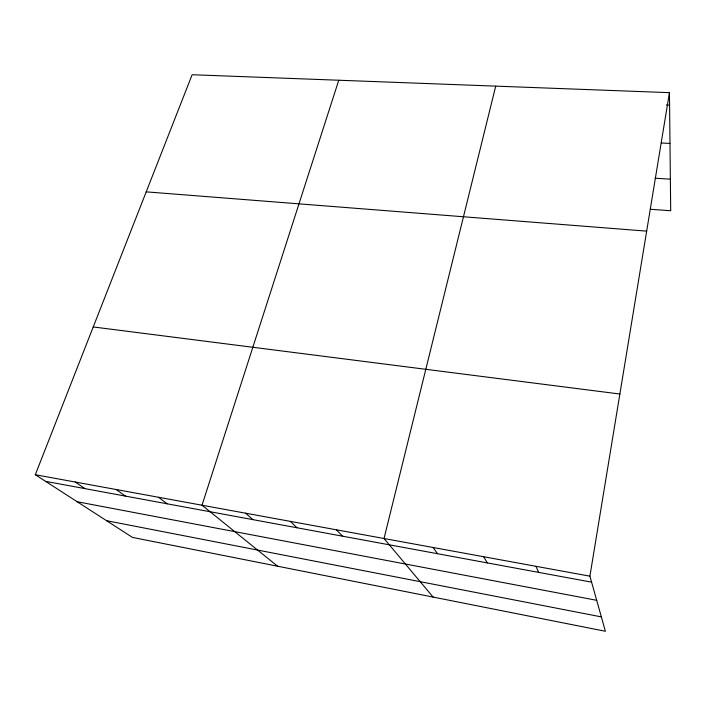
<?xml version="1.0" encoding="UTF-8"?>
<svg xmlns="http://www.w3.org/2000/svg" width="706" height="706" viewBox="0 0 706 706"><rect width="100%" height="100%" fill="white"/><g stroke="black" fill="none" stroke-linecap="round" stroke-linejoin="round"><path stroke-width="1.06" d="M589.907 576.175L669.447 92.654L192.129 74.73L35.3 474.723L132.49 537.416L605.395 631.27L589.907 576.175L35.3 474.723M495.718 86.132L384.029 538.519L433.105 597.073M338.756 80.237L202.013 505.222L277.599 566.212M666.323 104.982L669.579 105.115M661.301 142.974L669.985 143.433M655.115 178.221L670.365 179.174M650.358 209.276L670.7 210.741L669.447 92.654M146.213 191.856L646.67 231.136M93.236 326.949L619.877 394.019M45.59 481.36L591.593 582.159M77.175 501.737L596.694 600.312M106.58 520.701L601.362 616.894M75.189 482.022L84.976 488.631M116.243 489.532L125.483 496.115M158.497 497.262L167.172 503.81M245.511 513.174L252.942 519.642M290.307 521.372L297.067 527.788M336.462 529.818L342.507 536.181M433.087 547.485L437.552 553.725M483.707 556.752L487.299 562.911M535.951 566.3L538.625 572.381"/></g></svg>
